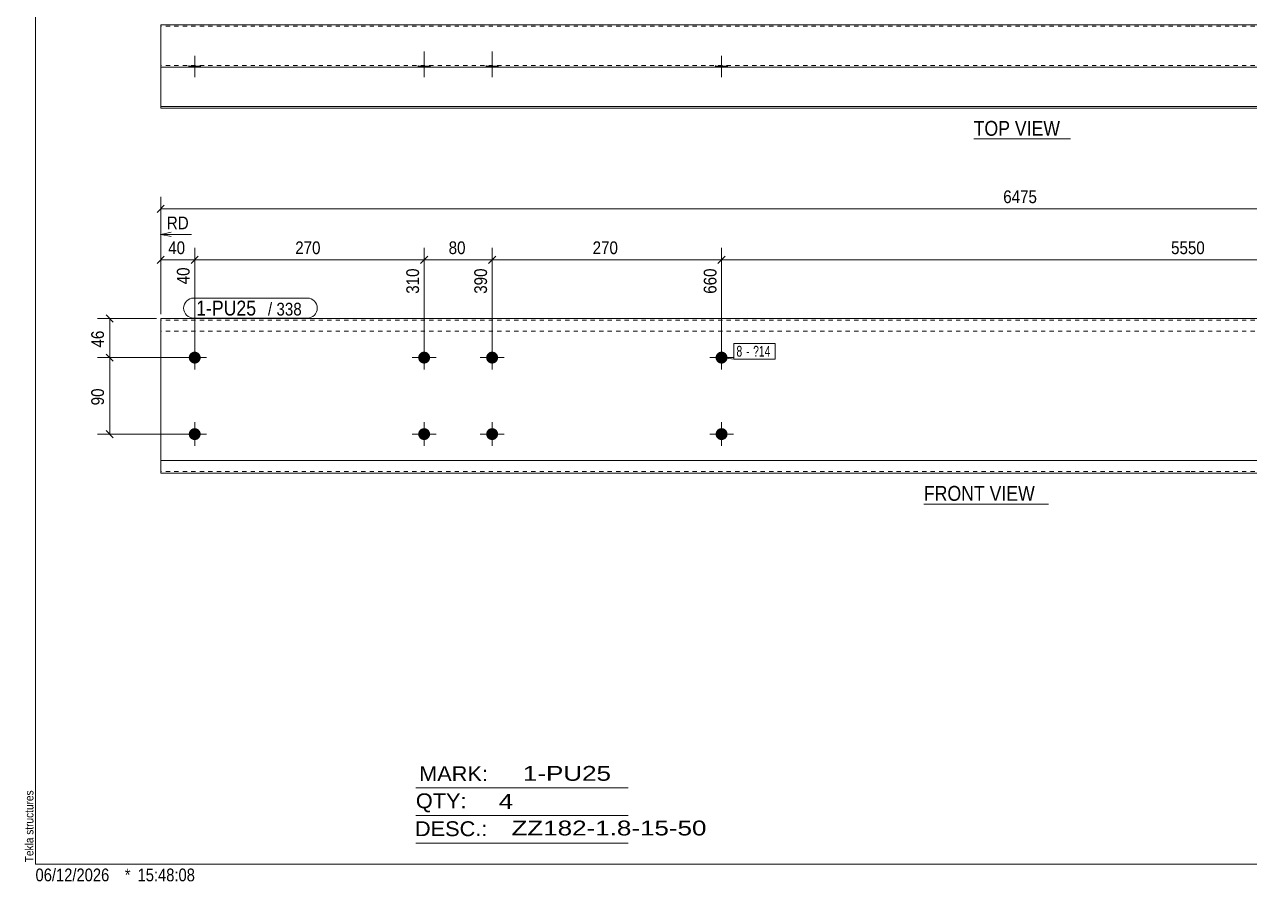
# Model space of a CAD drawing. Header units: millimetres. Extents: x 2 to 579, y 1 to 405.
# Drawn here: x 2.4 to 290.7, y 1 to 202.6 of the extents above; entities that cross this region are included whole.
import ezdxf

# ---------------------------------------------------------------- set-up
doc = ezdxf.new("R2010")
doc.units = ezdxf.units.MM
doc.linetypes.add('XKITLINE00', pattern=[0])
doc.linetypes.add('XKITLINE01', pattern=[4, 1, -1, 1, -1])
for name, color, linetype, lineweight in [('Bolt', 3, 'Continuous', 0), ('BoltMark', 7, 'Continuous', 0), ('Dimensions', 7, 'Continuous', 0), ('DrawingSheet', 5, 'Continuous', 0), ('OtherObjectType', 7, 'Continuous', 0), ('Part', 2, 'Continuous', 0), ('PartMark', 7, 'Continuous', 0)]:
    doc.layers.add(name, color=color, linetype=linetype, lineweight=lineweight)
doc.styles.add('ARIAL', font='ARIAL.TTF')
doc.styles.add('ARIAL_NARROW', font='ARIALN.TTF')

# ---------------------------------------------------------------- blocks, each defined once
blk = doc.blocks.new('*A2')
at = {"layer": 'Bolt'}
for points in [[(43.85, 124.2), (43.85, 124.17), (43.85, 124.13), (43.84, 124.1), (43.84, 124.06), (43.83, 124.03), (43.83, 124), (43.82, 123.96), (43.82, 123.93), (43.81, 123.9), (43.8, 123.86), (43.79, 123.83), (43.78, 123.8), (43.77, 123.76), (43.76, 123.73), (43.74, 123.7), (43.73, 123.67), (43.72, 123.64), (43.7, 123.61), (43.68, 123.58), (43.67, 123.55), (43.65, 123.52), (43.63, 123.49), (43.61, 123.46), (43.59, 123.43), (43.57, 123.4), (43.55, 123.37), (43.53, 123.35), (43.51, 123.32), (43.49, 123.3), (43.46, 123.27), (43.44, 123.25), (43.42, 123.22), (43.39, 123.2), (43.36, 123.18), (43.34, 123.15), (43.31, 123.13), (43.28, 123.11), (43.26, 123.09), (43.23, 123.07), (43.2, 123.05), (43.17, 123.03), (43.14, 123.02), (43.11, 123), (43.08, 122.99), (43.05, 122.97), (43.02, 122.96), (42.99, 122.94), (42.95, 122.93), (42.92, 122.92), (42.89, 122.91), (42.86, 122.9), (42.82, 122.89), (42.79, 122.88), (42.76, 122.87), (42.72, 122.86), (42.69, 122.86), (42.66, 122.85), (42.62, 122.85), (42.59, 122.84), (42.55, 122.84), (42.52, 122.84), (42.48, 122.84), (42.45, 122.84), (42.42, 122.84), (42.38, 122.84), (42.35, 122.84), (42.31, 122.84), (42.28, 122.85), (42.24, 122.85), (42.21, 122.86), (42.18, 122.86), (42.14, 122.87), (42.11, 122.88), (42.08, 122.89), (42.04, 122.9), (42.01, 122.91), (41.98, 122.92), (41.95, 122.93), (41.91, 122.94), (41.88, 122.96), (41.85, 122.97), (41.82, 122.99), (41.79, 123), (41.76, 123.02), (41.73, 123.03), (41.7, 123.05), (41.67, 123.07), (41.64, 123.09), (41.62, 123.11), (41.59, 123.13), (41.56, 123.15), (41.54, 123.18), (41.51, 123.2), (41.48, 123.22), (41.46, 123.25), (41.44, 123.27), (41.41, 123.3), (41.39, 123.32), (41.37, 123.35), (41.35, 123.37), (41.33, 123.4), (41.31, 123.43), (41.29, 123.46), (41.27, 123.49), (41.25, 123.52), (41.23, 123.55), (41.22, 123.58), (41.2, 123.61), (41.18, 123.64), (41.17, 123.67), (41.16, 123.7), (41.14, 123.73), (41.13, 123.76), (41.12, 123.8), (41.11, 123.83), (41.1, 123.86), (41.09, 123.9), (41.08, 123.93), (41.08, 123.96), (41.07, 124), (41.07, 124.03), (41.06, 124.06), (41.06, 124.1), (41.05, 124.13), (41.05, 124.17), (41.05, 124.2), (41.05, 124.24), (41.05, 124.27), (41.05, 124.3), (41.05, 124.34), (41.06, 124.37), (41.06, 124.41), (41.07, 124.44), (41.07, 124.48), (41.08, 124.51), (41.08, 124.54), (41.09, 124.58), (41.1, 124.61), (41.11, 124.64), (41.12, 124.67), (41.13, 124.71), (41.14, 124.74), (41.16, 124.77), (41.17, 124.8), (41.18, 124.83), (41.2, 124.87), (41.22, 124.9), (41.23, 124.93), (41.25, 124.96), (41.27, 124.98), (41.29, 125.01), (41.31, 125.04), (41.33, 125.07), (41.35, 125.1), (41.37, 125.12), (41.39, 125.15), (41.41, 125.18), (41.44, 125.2), (41.46, 125.23), (41.48, 125.25), (41.51, 125.27), (41.54, 125.3), (41.56, 125.32), (41.59, 125.34), (41.62, 125.36), (41.64, 125.38), (41.67, 125.4), (41.7, 125.42), (41.73, 125.44), (41.76, 125.45), (41.79, 125.47), (41.82, 125.49), (41.85, 125.5), (41.88, 125.52), (41.91, 125.53), (41.95, 125.54), (41.98, 125.55), (42.01, 125.57), (42.04, 125.58), (42.08, 125.59), (42.11, 125.59), (42.14, 125.6), (42.18, 125.61), (42.21, 125.62), (42.24, 125.62), (42.28, 125.63), (42.31, 125.63), (42.35, 125.63), (42.38, 125.63), (42.42, 125.64), (42.45, 125.64), (42.48, 125.64), (42.52, 125.63), (42.55, 125.63), (42.59, 125.63), (42.62, 125.63), (42.66, 125.62), (42.69, 125.62), (42.72, 125.61), (42.76, 125.6), (42.79, 125.59), (42.82, 125.59), (42.86, 125.58), (42.89, 125.57), (42.92, 125.55), (42.95, 125.54), (42.99, 125.53), (43.02, 125.52), (43.05, 125.5), (43.08, 125.49), (43.11, 125.47), (43.14, 125.45), (43.17, 125.44), (43.2, 125.42), (43.23, 125.4), (43.26, 125.38), (43.28, 125.36), (43.31, 125.34), (43.34, 125.32), (43.36, 125.3), (43.39, 125.27), (43.42, 125.25), (43.44, 125.23), (43.46, 125.2), (43.49, 125.18), (43.51, 125.15), (43.53, 125.12), (43.55, 125.1), (43.57, 125.07), (43.59, 125.04), (43.61, 125.01), (43.63, 124.98), (43.65, 124.96), (43.67, 124.93), (43.68, 124.9), (43.7, 124.87), (43.72, 124.83), (43.73, 124.8), (43.74, 124.77), (43.76, 124.74), (43.77, 124.71), (43.78, 124.67), (43.79, 124.64), (43.8, 124.61), (43.81, 124.58), (43.82, 124.54), (43.82, 124.51), (43.83, 124.48), (43.83, 124.44), (43.84, 124.41), (43.84, 124.37), (43.85, 124.34), (43.85, 124.3), (43.85, 124.27), (43.85, 124.24)], [(167.85, 124.2), (167.85, 124.17), (167.85, 124.13), (167.84, 124.1), (167.84, 124.06), (167.83, 124.03), (167.83, 124), (167.82, 123.96), (167.82, 123.93), (167.81, 123.9), (167.8, 123.86), (167.79, 123.83), (167.78, 123.8), (167.77, 123.76), (167.76, 123.73), (167.74, 123.7), (167.73, 123.67), (167.72, 123.64), (167.7, 123.61), (167.68, 123.58), (167.67, 123.55), (167.65, 123.52), (167.63, 123.49), (167.61, 123.46), (167.59, 123.43), (167.57, 123.4), (167.55, 123.37), (167.53, 123.35), (167.51, 123.32), (167.49, 123.3), (167.46, 123.27), (167.44, 123.25), (167.42, 123.22), (167.39, 123.2), (167.36, 123.18), (167.34, 123.15), (167.31, 123.13), (167.28, 123.11), (167.26, 123.09), (167.23, 123.07), (167.2, 123.05), (167.17, 123.03), (167.14, 123.02), (167.11, 123), (167.08, 122.99), (167.05, 122.97), (167.02, 122.96), (166.99, 122.94), (166.95, 122.93), (166.92, 122.92), (166.89, 122.91), (166.86, 122.9), (166.82, 122.89), (166.79, 122.88), (166.76, 122.87), (166.72, 122.86), (166.69, 122.86), (166.66, 122.85), (166.62, 122.85), (166.59, 122.84), (166.55, 122.84), (166.52, 122.84), (166.48, 122.84), (166.45, 122.84), (166.42, 122.84), (166.38, 122.84), (166.35, 122.84), (166.31, 122.84), (166.28, 122.85), (166.24, 122.85), (166.21, 122.86), (166.18, 122.86), (166.14, 122.87), (166.11, 122.88), (166.08, 122.89), (166.04, 122.9), (166.01, 122.91), (165.98, 122.92), (165.95, 122.93), (165.91, 122.94), (165.88, 122.96), (165.85, 122.97), (165.82, 122.99), (165.79, 123), (165.76, 123.02), (165.73, 123.03), (165.7, 123.05), (165.67, 123.07), (165.64, 123.09), (165.62, 123.11), (165.59, 123.13), (165.56, 123.15), (165.54, 123.18), (165.51, 123.2), (165.48, 123.22), (165.46, 123.25), (165.44, 123.27), (165.41, 123.3), (165.39, 123.32), (165.37, 123.35), (165.35, 123.37), (165.33, 123.4), (165.31, 123.43), (165.29, 123.46), (165.27, 123.49), (165.25, 123.52), (165.23, 123.55), (165.22, 123.58), (165.2, 123.61), (165.18, 123.64), (165.17, 123.67), (165.16, 123.7), (165.14, 123.73), (165.13, 123.76), (165.12, 123.8), (165.11, 123.83), (165.1, 123.86), (165.09, 123.9), (165.08, 123.93), (165.08, 123.96), (165.07, 124), (165.07, 124.03), (165.06, 124.06), (165.06, 124.1), (165.05, 124.13), (165.05, 124.17), (165.05, 124.2), (165.05, 124.24), (165.05, 124.27), (165.05, 124.3), (165.05, 124.34), (165.06, 124.37), (165.06, 124.41), (165.07, 124.44), (165.07, 124.48), (165.08, 124.51), (165.08, 124.54), (165.09, 124.58), (165.1, 124.61), (165.11, 124.64), (165.12, 124.67), (165.13, 124.71), (165.14, 124.74), (165.16, 124.77), (165.17, 124.8), (165.18, 124.83), (165.2, 124.87), (165.22, 124.9), (165.23, 124.93), (165.25, 124.96), (165.27, 124.98), (165.29, 125.01), (165.31, 125.04), (165.33, 125.07), (165.35, 125.1), (165.37, 125.12), (165.39, 125.15), (165.41, 125.18), (165.44, 125.2), (165.46, 125.23), (165.48, 125.25), (165.51, 125.27), (165.54, 125.3), (165.56, 125.32), (165.59, 125.34), (165.62, 125.36), (165.64, 125.38), (165.67, 125.4), (165.7, 125.42), (165.73, 125.44), (165.76, 125.45), (165.79, 125.47), (165.82, 125.49), (165.85, 125.5), (165.88, 125.52), (165.91, 125.53), (165.95, 125.54), (165.98, 125.55), (166.01, 125.57), (166.04, 125.58), (166.08, 125.59), (166.11, 125.59), (166.14, 125.6), (166.18, 125.61), (166.21, 125.62), (166.24, 125.62), (166.28, 125.63), (166.31, 125.63), (166.35, 125.63), (166.38, 125.63), (166.42, 125.64), (166.45, 125.64), (166.48, 125.64), (166.52, 125.63), (166.55, 125.63), (166.59, 125.63), (166.62, 125.63), (166.66, 125.62), (166.69, 125.62), (166.72, 125.61), (166.76, 125.6), (166.79, 125.59), (166.82, 125.59), (166.86, 125.58), (166.89, 125.57), (166.92, 125.55), (166.95, 125.54), (166.99, 125.53), (167.02, 125.52), (167.05, 125.5), (167.08, 125.49), (167.11, 125.47), (167.14, 125.45), (167.17, 125.44), (167.2, 125.42), (167.23, 125.4), (167.26, 125.38), (167.28, 125.36), (167.31, 125.34), (167.34, 125.32), (167.36, 125.3), (167.39, 125.27), (167.42, 125.25), (167.44, 125.23), (167.46, 125.2), (167.49, 125.18), (167.51, 125.15), (167.53, 125.12), (167.55, 125.1), (167.57, 125.07), (167.59, 125.04), (167.61, 125.01), (167.63, 124.98), (167.65, 124.96), (167.67, 124.93), (167.68, 124.9), (167.7, 124.87), (167.72, 124.83), (167.73, 124.8), (167.74, 124.77), (167.76, 124.74), (167.77, 124.71), (167.78, 124.67), (167.79, 124.64), (167.8, 124.61), (167.81, 124.58), (167.82, 124.54), (167.82, 124.51), (167.83, 124.48), (167.83, 124.44), (167.84, 124.41), (167.84, 124.37), (167.85, 124.34), (167.85, 124.3), (167.85, 124.27), (167.85, 124.24)], [(43.85, 106.2), (43.85, 106.17), (43.85, 106.13), (43.84, 106.1), (43.84, 106.06), (43.83, 106.03), (43.83, 106), (43.82, 105.96), (43.82, 105.93), (43.81, 105.9), (43.8, 105.86), (43.79, 105.83), (43.78, 105.8), (43.77, 105.76), (43.76, 105.73), (43.74, 105.7), (43.73, 105.67), (43.72, 105.64), (43.7, 105.61), (43.68, 105.58), (43.67, 105.55), (43.65, 105.52), (43.63, 105.49), (43.61, 105.46), (43.59, 105.43), (43.57, 105.4), (43.55, 105.37), (43.53, 105.35), (43.51, 105.32), (43.49, 105.3), (43.46, 105.27), (43.44, 105.25), (43.42, 105.22), (43.39, 105.2), (43.36, 105.18), (43.34, 105.15), (43.31, 105.13), (43.28, 105.11), (43.26, 105.09), (43.23, 105.07), (43.2, 105.05), (43.17, 105.03), (43.14, 105.02), (43.11, 105), (43.08, 104.99), (43.05, 104.97), (43.02, 104.96), (42.99, 104.94), (42.95, 104.93), (42.92, 104.92), (42.89, 104.91), (42.86, 104.9), (42.82, 104.89), (42.79, 104.88), (42.76, 104.87), (42.72, 104.86), (42.69, 104.86), (42.66, 104.85), (42.62, 104.85), (42.59, 104.84), (42.55, 104.84), (42.52, 104.84), (42.48, 104.84), (42.45, 104.84), (42.42, 104.84), (42.38, 104.84), (42.35, 104.84), (42.31, 104.84), (42.28, 104.85), (42.24, 104.85), (42.21, 104.86), (42.18, 104.86), (42.14, 104.87), (42.11, 104.88), (42.08, 104.89), (42.04, 104.9), (42.01, 104.91), (41.98, 104.92), (41.95, 104.93), (41.91, 104.94), (41.88, 104.96), (41.85, 104.97), (41.82, 104.99), (41.79, 105), (41.76, 105.02), (41.73, 105.03), (41.7, 105.05), (41.67, 105.07), (41.64, 105.09), (41.62, 105.11), (41.59, 105.13), (41.56, 105.15), (41.54, 105.18), (41.51, 105.2), (41.48, 105.22), (41.46, 105.25), (41.44, 105.27), (41.41, 105.3), (41.39, 105.32), (41.37, 105.35), (41.35, 105.37), (41.33, 105.4), (41.31, 105.43), (41.29, 105.46), (41.27, 105.49), (41.25, 105.52), (41.23, 105.55), (41.22, 105.58), (41.2, 105.61), (41.18, 105.64), (41.17, 105.67), (41.16, 105.7), (41.14, 105.73), (41.13, 105.76), (41.12, 105.8), (41.11, 105.83), (41.1, 105.86), (41.09, 105.9), (41.08, 105.93), (41.08, 105.96), (41.07, 106), (41.07, 106.03), (41.06, 106.06), (41.06, 106.1), (41.05, 106.13), (41.05, 106.17), (41.05, 106.2), (41.05, 106.24), (41.05, 106.27), (41.05, 106.3), (41.05, 106.34), (41.06, 106.37), (41.06, 106.41), (41.07, 106.44), (41.07, 106.48), (41.08, 106.51), (41.08, 106.54), (41.09, 106.58), (41.1, 106.61), (41.11, 106.64), (41.12, 106.67), (41.13, 106.71), (41.14, 106.74), (41.16, 106.77), (41.17, 106.8), (41.18, 106.83), (41.2, 106.87), (41.22, 106.9), (41.23, 106.93), (41.25, 106.96), (41.27, 106.98), (41.29, 107.01), (41.31, 107.04), (41.33, 107.07), (41.35, 107.1), (41.37, 107.12), (41.39, 107.15), (41.41, 107.18), (41.44, 107.2), (41.46, 107.23), (41.48, 107.25), (41.51, 107.27), (41.54, 107.3), (41.56, 107.32), (41.59, 107.34), (41.62, 107.36), (41.64, 107.38), (41.67, 107.4), (41.7, 107.42), (41.73, 107.44), (41.76, 107.45), (41.79, 107.47), (41.82, 107.49), (41.85, 107.5), (41.88, 107.52), (41.91, 107.53), (41.95, 107.54), (41.98, 107.55), (42.01, 107.57), (42.04, 107.58), (42.08, 107.59), (42.11, 107.59), (42.14, 107.6), (42.18, 107.61), (42.21, 107.62), (42.24, 107.62), (42.28, 107.63), (42.31, 107.63), (42.35, 107.63), (42.38, 107.63), (42.42, 107.64), (42.45, 107.64), (42.48, 107.64), (42.52, 107.63), (42.55, 107.63), (42.59, 107.63), (42.62, 107.63), (42.66, 107.62), (42.69, 107.62), (42.72, 107.61), (42.76, 107.6), (42.79, 107.59), (42.82, 107.59), (42.86, 107.58), (42.89, 107.57), (42.92, 107.55), (42.95, 107.54), (42.99, 107.53), (43.02, 107.52), (43.05, 107.5), (43.08, 107.49), (43.11, 107.47), (43.14, 107.45), (43.17, 107.44), (43.2, 107.42), (43.23, 107.4), (43.26, 107.38), (43.28, 107.36), (43.31, 107.34), (43.34, 107.32), (43.36, 107.3), (43.39, 107.27), (43.42, 107.25), (43.44, 107.23), (43.46, 107.2), (43.49, 107.18), (43.51, 107.15), (43.53, 107.12), (43.55, 107.1), (43.57, 107.07), (43.59, 107.04), (43.61, 107.01), (43.63, 106.98), (43.65, 106.96), (43.67, 106.93), (43.68, 106.9), (43.7, 106.87), (43.72, 106.83), (43.73, 106.8), (43.74, 106.77), (43.76, 106.74), (43.77, 106.71), (43.78, 106.67), (43.79, 106.64), (43.8, 106.61), (43.81, 106.58), (43.82, 106.54), (43.82, 106.51), (43.83, 106.48), (43.83, 106.44), (43.84, 106.41), (43.84, 106.37), (43.85, 106.34), (43.85, 106.3), (43.85, 106.27), (43.85, 106.24)], [(167.85, 106.2), (167.85, 106.17), (167.85, 106.13), (167.84, 106.1), (167.84, 106.06), (167.83, 106.03), (167.83, 106), (167.82, 105.96), (167.82, 105.93), (167.81, 105.9), (167.8, 105.86), (167.79, 105.83), (167.78, 105.8), (167.77, 105.76), (167.76, 105.73), (167.74, 105.7), (167.73, 105.67), (167.72, 105.64), (167.7, 105.61), (167.68, 105.58), (167.67, 105.55), (167.65, 105.52), (167.63, 105.49), (167.61, 105.46), (167.59, 105.43), (167.57, 105.4), (167.55, 105.37), (167.53, 105.35), (167.51, 105.32), (167.49, 105.3), (167.46, 105.27), (167.44, 105.25), (167.42, 105.22), (167.39, 105.2), (167.36, 105.18), (167.34, 105.15), (167.31, 105.13), (167.28, 105.11), (167.26, 105.09), (167.23, 105.07), (167.2, 105.05), (167.17, 105.03), (167.14, 105.02), (167.11, 105), (167.08, 104.99), (167.05, 104.97), (167.02, 104.96), (166.99, 104.94), (166.95, 104.93), (166.92, 104.92), (166.89, 104.91), (166.86, 104.9), (166.82, 104.89), (166.79, 104.88), (166.76, 104.87), (166.72, 104.86), (166.69, 104.86), (166.66, 104.85), (166.62, 104.85), (166.59, 104.84), (166.55, 104.84), (166.52, 104.84), (166.48, 104.84), (166.45, 104.84), (166.42, 104.84), (166.38, 104.84), (166.35, 104.84), (166.31, 104.84), (166.28, 104.85), (166.24, 104.85), (166.21, 104.86), (166.18, 104.86), (166.14, 104.87), (166.11, 104.88), (166.08, 104.89), (166.04, 104.9), (166.01, 104.91), (165.98, 104.92), (165.95, 104.93), (165.91, 104.94), (165.88, 104.96), (165.85, 104.97), (165.82, 104.99), (165.79, 105), (165.76, 105.02), (165.73, 105.03), (165.7, 105.05), (165.67, 105.07), (165.64, 105.09), (165.62, 105.11), (165.59, 105.13), (165.56, 105.15), (165.54, 105.18), (165.51, 105.2), (165.48, 105.22), (165.46, 105.25), (165.44, 105.27), (165.41, 105.3), (165.39, 105.32), (165.37, 105.35), (165.35, 105.37), (165.33, 105.4), (165.31, 105.43), (165.29, 105.46), (165.27, 105.49), (165.25, 105.52), (165.23, 105.55), (165.22, 105.58), (165.2, 105.61), (165.18, 105.64), (165.17, 105.67), (165.16, 105.7), (165.14, 105.73), (165.13, 105.76), (165.12, 105.8), (165.11, 105.83), (165.1, 105.86), (165.09, 105.9), (165.08, 105.93), (165.08, 105.96), (165.07, 106), (165.07, 106.03), (165.06, 106.06), (165.06, 106.1), (165.05, 106.13), (165.05, 106.17), (165.05, 106.2), (165.05, 106.24), (165.05, 106.27), (165.05, 106.3), (165.05, 106.34), (165.06, 106.37), (165.06, 106.41), (165.07, 106.44), (165.07, 106.48), (165.08, 106.51), (165.08, 106.54), (165.09, 106.58), (165.1, 106.61), (165.11, 106.64), (165.12, 106.67), (165.13, 106.71), (165.14, 106.74), (165.16, 106.77), (165.17, 106.8), (165.18, 106.83), (165.2, 106.87), (165.22, 106.9), (165.23, 106.93), (165.25, 106.96), (165.27, 106.98), (165.29, 107.01), (165.31, 107.04), (165.33, 107.07), (165.35, 107.1), (165.37, 107.12), (165.39, 107.15), (165.41, 107.18), (165.44, 107.2), (165.46, 107.23), (165.48, 107.25), (165.51, 107.27), (165.54, 107.3), (165.56, 107.32), (165.59, 107.34), (165.62, 107.36), (165.64, 107.38), (165.67, 107.4), (165.7, 107.42), (165.73, 107.44), (165.76, 107.45), (165.79, 107.47), (165.82, 107.49), (165.85, 107.5), (165.88, 107.52), (165.91, 107.53), (165.95, 107.54), (165.98, 107.55), (166.01, 107.57), (166.04, 107.58), (166.08, 107.59), (166.11, 107.59), (166.14, 107.6), (166.18, 107.61), (166.21, 107.62), (166.24, 107.62), (166.28, 107.63), (166.31, 107.63), (166.35, 107.63), (166.38, 107.63), (166.42, 107.64), (166.45, 107.64), (166.48, 107.64), (166.52, 107.63), (166.55, 107.63), (166.59, 107.63), (166.62, 107.63), (166.66, 107.62), (166.69, 107.62), (166.72, 107.61), (166.76, 107.6), (166.79, 107.59), (166.82, 107.59), (166.86, 107.58), (166.89, 107.57), (166.92, 107.55), (166.95, 107.54), (166.99, 107.53), (167.02, 107.52), (167.05, 107.5), (167.08, 107.49), (167.11, 107.47), (167.14, 107.45), (167.17, 107.44), (167.2, 107.42), (167.23, 107.4), (167.26, 107.38), (167.28, 107.36), (167.31, 107.34), (167.34, 107.32), (167.36, 107.3), (167.39, 107.27), (167.42, 107.25), (167.44, 107.23), (167.46, 107.2), (167.49, 107.18), (167.51, 107.15), (167.53, 107.12), (167.55, 107.1), (167.57, 107.07), (167.59, 107.04), (167.61, 107.01), (167.63, 106.98), (167.65, 106.96), (167.67, 106.93), (167.68, 106.9), (167.7, 106.87), (167.72, 106.83), (167.73, 106.8), (167.74, 106.77), (167.76, 106.74), (167.77, 106.71), (167.78, 106.67), (167.79, 106.64), (167.8, 106.61), (167.81, 106.58), (167.82, 106.54), (167.82, 106.51), (167.83, 106.48), (167.83, 106.44), (167.84, 106.41), (167.84, 106.37), (167.85, 106.34), (167.85, 106.3), (167.85, 106.27), (167.85, 106.24)]]:
    blk.add_hatch(color=3, dxfattribs=at).paths.add_polyline_path(points, flags=17)
at = {"layer": 'Bolt', "color": 3, "linetype": 'XKITLINE00', "lineweight": 0}
for p, q in [((42.45, 127.04), (42.45, 121.44)), ((166.45, 127.04), (166.45, 121.44)), ((45.25, 124.24), (39.65, 124.24)), ((169.25, 124.24), (163.65, 124.24)), ((42.45, 109.04), (42.45, 103.44)), ((166.45, 109.04), (166.45, 103.44)), ((45.25, 106.24), (39.65, 106.24)), ((169.25, 106.24), (163.65, 106.24))]:
    blk.add_line(p, q, dxfattribs=at)
blk = doc.blocks.new('*A3')
at = {"layer": 'Bolt'}
for points in [[(97.85, 124.2), (97.85, 124.17), (97.85, 124.13), (97.84, 124.1), (97.84, 124.06), (97.83, 124.03), (97.83, 124), (97.82, 123.96), (97.82, 123.93), (97.81, 123.9), (97.8, 123.86), (97.79, 123.83), (97.78, 123.8), (97.77, 123.76), (97.76, 123.73), (97.74, 123.7), (97.73, 123.67), (97.72, 123.64), (97.7, 123.61), (97.68, 123.58), (97.67, 123.55), (97.65, 123.52), (97.63, 123.49), (97.61, 123.46), (97.59, 123.43), (97.57, 123.4), (97.55, 123.37), (97.53, 123.35), (97.51, 123.32), (97.49, 123.3), (97.46, 123.27), (97.44, 123.25), (97.42, 123.22), (97.39, 123.2), (97.36, 123.18), (97.34, 123.15), (97.31, 123.13), (97.28, 123.11), (97.26, 123.09), (97.23, 123.07), (97.2, 123.05), (97.17, 123.03), (97.14, 123.02), (97.11, 123), (97.08, 122.99), (97.05, 122.97), (97.02, 122.96), (96.99, 122.94), (96.95, 122.93), (96.92, 122.92), (96.89, 122.91), (96.86, 122.9), (96.82, 122.89), (96.79, 122.88), (96.76, 122.87), (96.72, 122.86), (96.69, 122.86), (96.66, 122.85), (96.62, 122.85), (96.59, 122.84), (96.55, 122.84), (96.52, 122.84), (96.48, 122.84), (96.45, 122.84), (96.42, 122.84), (96.38, 122.84), (96.35, 122.84), (96.31, 122.84), (96.28, 122.85), (96.24, 122.85), (96.21, 122.86), (96.18, 122.86), (96.14, 122.87), (96.11, 122.88), (96.08, 122.89), (96.04, 122.9), (96.01, 122.91), (95.98, 122.92), (95.95, 122.93), (95.91, 122.94), (95.88, 122.96), (95.85, 122.97), (95.82, 122.99), (95.79, 123), (95.76, 123.02), (95.73, 123.03), (95.7, 123.05), (95.67, 123.07), (95.64, 123.09), (95.62, 123.11), (95.59, 123.13), (95.56, 123.15), (95.54, 123.18), (95.51, 123.2), (95.48, 123.22), (95.46, 123.25), (95.44, 123.27), (95.41, 123.3), (95.39, 123.32), (95.37, 123.35), (95.35, 123.37), (95.33, 123.4), (95.31, 123.43), (95.29, 123.46), (95.27, 123.49), (95.25, 123.52), (95.23, 123.55), (95.22, 123.58), (95.2, 123.61), (95.18, 123.64), (95.17, 123.67), (95.16, 123.7), (95.14, 123.73), (95.13, 123.76), (95.12, 123.8), (95.11, 123.83), (95.1, 123.86), (95.09, 123.9), (95.08, 123.93), (95.08, 123.96), (95.07, 124), (95.07, 124.03), (95.06, 124.06), (95.06, 124.1), (95.05, 124.13), (95.05, 124.17), (95.05, 124.2), (95.05, 124.24), (95.05, 124.27), (95.05, 124.3), (95.05, 124.34), (95.06, 124.37), (95.06, 124.41), (95.07, 124.44), (95.07, 124.48), (95.08, 124.51), (95.08, 124.54), (95.09, 124.58), (95.1, 124.61), (95.11, 124.64), (95.12, 124.67), (95.13, 124.71), (95.14, 124.74), (95.16, 124.77), (95.17, 124.8), (95.18, 124.83), (95.2, 124.87), (95.22, 124.9), (95.23, 124.93), (95.25, 124.96), (95.27, 124.98), (95.29, 125.01), (95.31, 125.04), (95.33, 125.07), (95.35, 125.1), (95.37, 125.12), (95.39, 125.15), (95.41, 125.18), (95.44, 125.2), (95.46, 125.23), (95.48, 125.25), (95.51, 125.27), (95.54, 125.3), (95.56, 125.32), (95.59, 125.34), (95.62, 125.36), (95.64, 125.38), (95.67, 125.4), (95.7, 125.42), (95.73, 125.44), (95.76, 125.45), (95.79, 125.47), (95.82, 125.49), (95.85, 125.5), (95.88, 125.52), (95.91, 125.53), (95.95, 125.54), (95.98, 125.55), (96.01, 125.57), (96.04, 125.58), (96.08, 125.59), (96.11, 125.59), (96.14, 125.6), (96.18, 125.61), (96.21, 125.62), (96.24, 125.62), (96.28, 125.63), (96.31, 125.63), (96.35, 125.63), (96.38, 125.63), (96.42, 125.64), (96.45, 125.64), (96.48, 125.64), (96.52, 125.63), (96.55, 125.63), (96.59, 125.63), (96.62, 125.63), (96.66, 125.62), (96.69, 125.62), (96.72, 125.61), (96.76, 125.6), (96.79, 125.59), (96.82, 125.59), (96.86, 125.58), (96.89, 125.57), (96.92, 125.55), (96.95, 125.54), (96.99, 125.53), (97.02, 125.52), (97.05, 125.5), (97.08, 125.49), (97.11, 125.47), (97.14, 125.45), (97.17, 125.44), (97.2, 125.42), (97.23, 125.4), (97.26, 125.38), (97.28, 125.36), (97.31, 125.34), (97.34, 125.32), (97.36, 125.3), (97.39, 125.27), (97.42, 125.25), (97.44, 125.23), (97.46, 125.2), (97.49, 125.18), (97.51, 125.15), (97.53, 125.12), (97.55, 125.1), (97.57, 125.07), (97.59, 125.04), (97.61, 125.01), (97.63, 124.98), (97.65, 124.96), (97.67, 124.93), (97.68, 124.9), (97.7, 124.87), (97.72, 124.83), (97.73, 124.8), (97.74, 124.77), (97.76, 124.74), (97.77, 124.71), (97.78, 124.67), (97.79, 124.64), (97.8, 124.61), (97.81, 124.58), (97.82, 124.54), (97.82, 124.51), (97.83, 124.48), (97.83, 124.44), (97.84, 124.41), (97.84, 124.37), (97.85, 124.34), (97.85, 124.3), (97.85, 124.27), (97.85, 124.24)], [(113.85, 124.2), (113.85, 124.17), (113.85, 124.13), (113.84, 124.1), (113.84, 124.06), (113.83, 124.03), (113.83, 124), (113.82, 123.96), (113.82, 123.93), (113.81, 123.9), (113.8, 123.86), (113.79, 123.83), (113.78, 123.8), (113.77, 123.76), (113.76, 123.73), (113.74, 123.7), (113.73, 123.67), (113.72, 123.64), (113.7, 123.61), (113.68, 123.58), (113.67, 123.55), (113.65, 123.52), (113.63, 123.49), (113.61, 123.46), (113.59, 123.43), (113.57, 123.4), (113.55, 123.37), (113.53, 123.35), (113.51, 123.32), (113.49, 123.3), (113.46, 123.27), (113.44, 123.25), (113.42, 123.22), (113.39, 123.2), (113.36, 123.18), (113.34, 123.15), (113.31, 123.13), (113.28, 123.11), (113.26, 123.09), (113.23, 123.07), (113.2, 123.05), (113.17, 123.03), (113.14, 123.02), (113.11, 123), (113.08, 122.99), (113.05, 122.97), (113.02, 122.96), (112.99, 122.94), (112.95, 122.93), (112.92, 122.92), (112.89, 122.91), (112.86, 122.9), (112.82, 122.89), (112.79, 122.88), (112.76, 122.87), (112.72, 122.86), (112.69, 122.86), (112.66, 122.85), (112.62, 122.85), (112.59, 122.84), (112.55, 122.84), (112.52, 122.84), (112.48, 122.84), (112.45, 122.84), (112.42, 122.84), (112.38, 122.84), (112.35, 122.84), (112.31, 122.84), (112.28, 122.85), (112.24, 122.85), (112.21, 122.86), (112.18, 122.86), (112.14, 122.87), (112.11, 122.88), (112.08, 122.89), (112.04, 122.9), (112.01, 122.91), (111.98, 122.92), (111.95, 122.93), (111.91, 122.94), (111.88, 122.96), (111.85, 122.97), (111.82, 122.99), (111.79, 123), (111.76, 123.02), (111.73, 123.03), (111.7, 123.05), (111.67, 123.07), (111.64, 123.09), (111.62, 123.11), (111.59, 123.13), (111.56, 123.15), (111.54, 123.18), (111.51, 123.2), (111.48, 123.22), (111.46, 123.25), (111.44, 123.27), (111.41, 123.3), (111.39, 123.32), (111.37, 123.35), (111.35, 123.37), (111.33, 123.4), (111.31, 123.43), (111.29, 123.46), (111.27, 123.49), (111.25, 123.52), (111.23, 123.55), (111.22, 123.58), (111.2, 123.61), (111.18, 123.64), (111.17, 123.67), (111.16, 123.7), (111.14, 123.73), (111.13, 123.76), (111.12, 123.8), (111.11, 123.83), (111.1, 123.86), (111.09, 123.9), (111.08, 123.93), (111.08, 123.96), (111.07, 124), (111.07, 124.03), (111.06, 124.06), (111.06, 124.1), (111.05, 124.13), (111.05, 124.17), (111.05, 124.2), (111.05, 124.24), (111.05, 124.27), (111.05, 124.3), (111.05, 124.34), (111.06, 124.37), (111.06, 124.41), (111.07, 124.44), (111.07, 124.48), (111.08, 124.51), (111.08, 124.54), (111.09, 124.58), (111.1, 124.61), (111.11, 124.64), (111.12, 124.67), (111.13, 124.71), (111.14, 124.74), (111.16, 124.77), (111.17, 124.8), (111.18, 124.83), (111.2, 124.87), (111.22, 124.9), (111.23, 124.93), (111.25, 124.96), (111.27, 124.98), (111.29, 125.01), (111.31, 125.04), (111.33, 125.07), (111.35, 125.1), (111.37, 125.12), (111.39, 125.15), (111.41, 125.18), (111.44, 125.2), (111.46, 125.23), (111.48, 125.25), (111.51, 125.27), (111.54, 125.3), (111.56, 125.32), (111.59, 125.34), (111.62, 125.36), (111.64, 125.38), (111.67, 125.4), (111.7, 125.42), (111.73, 125.44), (111.76, 125.45), (111.79, 125.47), (111.82, 125.49), (111.85, 125.5), (111.88, 125.52), (111.91, 125.53), (111.95, 125.54), (111.98, 125.55), (112.01, 125.57), (112.04, 125.58), (112.08, 125.59), (112.11, 125.59), (112.14, 125.6), (112.18, 125.61), (112.21, 125.62), (112.24, 125.62), (112.28, 125.63), (112.31, 125.63), (112.35, 125.63), (112.38, 125.63), (112.42, 125.64), (112.45, 125.64), (112.48, 125.64), (112.52, 125.63), (112.55, 125.63), (112.59, 125.63), (112.62, 125.63), (112.66, 125.62), (112.69, 125.62), (112.72, 125.61), (112.76, 125.6), (112.79, 125.59), (112.82, 125.59), (112.86, 125.58), (112.89, 125.57), (112.92, 125.55), (112.95, 125.54), (112.99, 125.53), (113.02, 125.52), (113.05, 125.5), (113.08, 125.49), (113.11, 125.47), (113.14, 125.45), (113.17, 125.44), (113.2, 125.42), (113.23, 125.4), (113.26, 125.38), (113.28, 125.36), (113.31, 125.34), (113.34, 125.32), (113.36, 125.3), (113.39, 125.27), (113.42, 125.25), (113.44, 125.23), (113.46, 125.2), (113.49, 125.18), (113.51, 125.15), (113.53, 125.12), (113.55, 125.1), (113.57, 125.07), (113.59, 125.04), (113.61, 125.01), (113.63, 124.98), (113.65, 124.96), (113.67, 124.93), (113.68, 124.9), (113.7, 124.87), (113.72, 124.83), (113.73, 124.8), (113.74, 124.77), (113.76, 124.74), (113.77, 124.71), (113.78, 124.67), (113.79, 124.64), (113.8, 124.61), (113.81, 124.58), (113.82, 124.54), (113.82, 124.51), (113.83, 124.48), (113.83, 124.44), (113.84, 124.41), (113.84, 124.37), (113.85, 124.34), (113.85, 124.3), (113.85, 124.27), (113.85, 124.24)], [(97.85, 106.2), (97.85, 106.17), (97.85, 106.13), (97.84, 106.1), (97.84, 106.06), (97.83, 106.03), (97.83, 106), (97.82, 105.96), (97.82, 105.93), (97.81, 105.9), (97.8, 105.86), (97.79, 105.83), (97.78, 105.8), (97.77, 105.76), (97.76, 105.73), (97.74, 105.7), (97.73, 105.67), (97.72, 105.64), (97.7, 105.61), (97.68, 105.58), (97.67, 105.55), (97.65, 105.52), (97.63, 105.49), (97.61, 105.46), (97.59, 105.43), (97.57, 105.4), (97.55, 105.37), (97.53, 105.35), (97.51, 105.32), (97.49, 105.3), (97.46, 105.27), (97.44, 105.25), (97.42, 105.22), (97.39, 105.2), (97.36, 105.18), (97.34, 105.15), (97.31, 105.13), (97.28, 105.11), (97.26, 105.09), (97.23, 105.07), (97.2, 105.05), (97.17, 105.03), (97.14, 105.02), (97.11, 105), (97.08, 104.99), (97.05, 104.97), (97.02, 104.96), (96.99, 104.94), (96.95, 104.93), (96.92, 104.92), (96.89, 104.91), (96.86, 104.9), (96.82, 104.89), (96.79, 104.88), (96.76, 104.87), (96.72, 104.86), (96.69, 104.86), (96.66, 104.85), (96.62, 104.85), (96.59, 104.84), (96.55, 104.84), (96.52, 104.84), (96.48, 104.84), (96.45, 104.84), (96.42, 104.84), (96.38, 104.84), (96.35, 104.84), (96.31, 104.84), (96.28, 104.85), (96.24, 104.85), (96.21, 104.86), (96.18, 104.86), (96.14, 104.87), (96.11, 104.88), (96.08, 104.89), (96.04, 104.9), (96.01, 104.91), (95.98, 104.92), (95.95, 104.93), (95.91, 104.94), (95.88, 104.96), (95.85, 104.97), (95.82, 104.99), (95.79, 105), (95.76, 105.02), (95.73, 105.03), (95.7, 105.05), (95.67, 105.07), (95.64, 105.09), (95.62, 105.11), (95.59, 105.13), (95.56, 105.15), (95.54, 105.18), (95.51, 105.2), (95.48, 105.22), (95.46, 105.25), (95.44, 105.27), (95.41, 105.3), (95.39, 105.32), (95.37, 105.35), (95.35, 105.37), (95.33, 105.4), (95.31, 105.43), (95.29, 105.46), (95.27, 105.49), (95.25, 105.52), (95.23, 105.55), (95.22, 105.58), (95.2, 105.61), (95.18, 105.64), (95.17, 105.67), (95.16, 105.7), (95.14, 105.73), (95.13, 105.76), (95.12, 105.8), (95.11, 105.83), (95.1, 105.86), (95.09, 105.9), (95.08, 105.93), (95.08, 105.96), (95.07, 106), (95.07, 106.03), (95.06, 106.06), (95.06, 106.1), (95.05, 106.13), (95.05, 106.17), (95.05, 106.2), (95.05, 106.24), (95.05, 106.27), (95.05, 106.3), (95.05, 106.34), (95.06, 106.37), (95.06, 106.41), (95.07, 106.44), (95.07, 106.48), (95.08, 106.51), (95.08, 106.54), (95.09, 106.58), (95.1, 106.61), (95.11, 106.64), (95.12, 106.67), (95.13, 106.71), (95.14, 106.74), (95.16, 106.77), (95.17, 106.8), (95.18, 106.83), (95.2, 106.87), (95.22, 106.9), (95.23, 106.93), (95.25, 106.96), (95.27, 106.98), (95.29, 107.01), (95.31, 107.04), (95.33, 107.07), (95.35, 107.1), (95.37, 107.12), (95.39, 107.15), (95.41, 107.18), (95.44, 107.2), (95.46, 107.23), (95.48, 107.25), (95.51, 107.27), (95.54, 107.3), (95.56, 107.32), (95.59, 107.34), (95.62, 107.36), (95.64, 107.38), (95.67, 107.4), (95.7, 107.42), (95.73, 107.44), (95.76, 107.45), (95.79, 107.47), (95.82, 107.49), (95.85, 107.5), (95.88, 107.52), (95.91, 107.53), (95.95, 107.54), (95.98, 107.55), (96.01, 107.57), (96.04, 107.58), (96.08, 107.59), (96.11, 107.59), (96.14, 107.6), (96.18, 107.61), (96.21, 107.62), (96.24, 107.62), (96.28, 107.63), (96.31, 107.63), (96.35, 107.63), (96.38, 107.63), (96.42, 107.64), (96.45, 107.64), (96.48, 107.64), (96.52, 107.63), (96.55, 107.63), (96.59, 107.63), (96.62, 107.63), (96.66, 107.62), (96.69, 107.62), (96.72, 107.61), (96.76, 107.6), (96.79, 107.59), (96.82, 107.59), (96.86, 107.58), (96.89, 107.57), (96.92, 107.55), (96.95, 107.54), (96.99, 107.53), (97.02, 107.52), (97.05, 107.5), (97.08, 107.49), (97.11, 107.47), (97.14, 107.45), (97.17, 107.44), (97.2, 107.42), (97.23, 107.4), (97.26, 107.38), (97.28, 107.36), (97.31, 107.34), (97.34, 107.32), (97.36, 107.3), (97.39, 107.27), (97.42, 107.25), (97.44, 107.23), (97.46, 107.2), (97.49, 107.18), (97.51, 107.15), (97.53, 107.12), (97.55, 107.1), (97.57, 107.07), (97.59, 107.04), (97.61, 107.01), (97.63, 106.98), (97.65, 106.96), (97.67, 106.93), (97.68, 106.9), (97.7, 106.87), (97.72, 106.83), (97.73, 106.8), (97.74, 106.77), (97.76, 106.74), (97.77, 106.71), (97.78, 106.67), (97.79, 106.64), (97.8, 106.61), (97.81, 106.58), (97.82, 106.54), (97.82, 106.51), (97.83, 106.48), (97.83, 106.44), (97.84, 106.41), (97.84, 106.37), (97.85, 106.34), (97.85, 106.3), (97.85, 106.27), (97.85, 106.24)], [(113.85, 106.2), (113.85, 106.17), (113.85, 106.13), (113.84, 106.1), (113.84, 106.06), (113.83, 106.03), (113.83, 106), (113.82, 105.96), (113.82, 105.93), (113.81, 105.9), (113.8, 105.86), (113.79, 105.83), (113.78, 105.8), (113.77, 105.76), (113.76, 105.73), (113.74, 105.7), (113.73, 105.67), (113.72, 105.64), (113.7, 105.61), (113.68, 105.58), (113.67, 105.55), (113.65, 105.52), (113.63, 105.49), (113.61, 105.46), (113.59, 105.43), (113.57, 105.4), (113.55, 105.37), (113.53, 105.35), (113.51, 105.32), (113.49, 105.3), (113.46, 105.27), (113.44, 105.25), (113.42, 105.22), (113.39, 105.2), (113.36, 105.18), (113.34, 105.15), (113.31, 105.13), (113.28, 105.11), (113.26, 105.09), (113.23, 105.07), (113.2, 105.05), (113.17, 105.03), (113.14, 105.02), (113.11, 105), (113.08, 104.99), (113.05, 104.97), (113.02, 104.96), (112.99, 104.94), (112.95, 104.93), (112.92, 104.92), (112.89, 104.91), (112.86, 104.9), (112.82, 104.89), (112.79, 104.88), (112.76, 104.87), (112.72, 104.86), (112.69, 104.86), (112.66, 104.85), (112.62, 104.85), (112.59, 104.84), (112.55, 104.84), (112.52, 104.84), (112.48, 104.84), (112.45, 104.84), (112.42, 104.84), (112.38, 104.84), (112.35, 104.84), (112.31, 104.84), (112.28, 104.85), (112.24, 104.85), (112.21, 104.86), (112.18, 104.86), (112.14, 104.87), (112.11, 104.88), (112.08, 104.89), (112.04, 104.9), (112.01, 104.91), (111.98, 104.92), (111.95, 104.93), (111.91, 104.94), (111.88, 104.96), (111.85, 104.97), (111.82, 104.99), (111.79, 105), (111.76, 105.02), (111.73, 105.03), (111.7, 105.05), (111.67, 105.07), (111.64, 105.09), (111.62, 105.11), (111.59, 105.13), (111.56, 105.15), (111.54, 105.18), (111.51, 105.2), (111.48, 105.22), (111.46, 105.25), (111.44, 105.27), (111.41, 105.3), (111.39, 105.32), (111.37, 105.35), (111.35, 105.37), (111.33, 105.4), (111.31, 105.43), (111.29, 105.46), (111.27, 105.49), (111.25, 105.52), (111.23, 105.55), (111.22, 105.58), (111.2, 105.61), (111.18, 105.64), (111.17, 105.67), (111.16, 105.7), (111.14, 105.73), (111.13, 105.76), (111.12, 105.8), (111.11, 105.83), (111.1, 105.86), (111.09, 105.9), (111.08, 105.93), (111.08, 105.96), (111.07, 106), (111.07, 106.03), (111.06, 106.06), (111.06, 106.1), (111.05, 106.13), (111.05, 106.17), (111.05, 106.2), (111.05, 106.24), (111.05, 106.27), (111.05, 106.3), (111.05, 106.34), (111.06, 106.37), (111.06, 106.41), (111.07, 106.44), (111.07, 106.48), (111.08, 106.51), (111.08, 106.54), (111.09, 106.58), (111.1, 106.61), (111.11, 106.64), (111.12, 106.67), (111.13, 106.71), (111.14, 106.74), (111.16, 106.77), (111.17, 106.8), (111.18, 106.83), (111.2, 106.87), (111.22, 106.9), (111.23, 106.93), (111.25, 106.96), (111.27, 106.98), (111.29, 107.01), (111.31, 107.04), (111.33, 107.07), (111.35, 107.1), (111.37, 107.12), (111.39, 107.15), (111.41, 107.18), (111.44, 107.2), (111.46, 107.23), (111.48, 107.25), (111.51, 107.27), (111.54, 107.3), (111.56, 107.32), (111.59, 107.34), (111.62, 107.36), (111.64, 107.38), (111.67, 107.4), (111.7, 107.42), (111.73, 107.44), (111.76, 107.45), (111.79, 107.47), (111.82, 107.49), (111.85, 107.5), (111.88, 107.52), (111.91, 107.53), (111.95, 107.54), (111.98, 107.55), (112.01, 107.57), (112.04, 107.58), (112.08, 107.59), (112.11, 107.59), (112.14, 107.6), (112.18, 107.61), (112.21, 107.62), (112.24, 107.62), (112.28, 107.63), (112.31, 107.63), (112.35, 107.63), (112.38, 107.63), (112.42, 107.64), (112.45, 107.64), (112.48, 107.64), (112.52, 107.63), (112.55, 107.63), (112.59, 107.63), (112.62, 107.63), (112.66, 107.62), (112.69, 107.62), (112.72, 107.61), (112.76, 107.6), (112.79, 107.59), (112.82, 107.59), (112.86, 107.58), (112.89, 107.57), (112.92, 107.55), (112.95, 107.54), (112.99, 107.53), (113.02, 107.52), (113.05, 107.5), (113.08, 107.49), (113.11, 107.47), (113.14, 107.45), (113.17, 107.44), (113.2, 107.42), (113.23, 107.4), (113.26, 107.38), (113.28, 107.36), (113.31, 107.34), (113.34, 107.32), (113.36, 107.3), (113.39, 107.27), (113.42, 107.25), (113.44, 107.23), (113.46, 107.2), (113.49, 107.18), (113.51, 107.15), (113.53, 107.12), (113.55, 107.1), (113.57, 107.07), (113.59, 107.04), (113.61, 107.01), (113.63, 106.98), (113.65, 106.96), (113.67, 106.93), (113.68, 106.9), (113.7, 106.87), (113.72, 106.83), (113.73, 106.8), (113.74, 106.77), (113.76, 106.74), (113.77, 106.71), (113.78, 106.67), (113.79, 106.64), (113.8, 106.61), (113.81, 106.58), (113.82, 106.54), (113.82, 106.51), (113.83, 106.48), (113.83, 106.44), (113.84, 106.41), (113.84, 106.37), (113.85, 106.34), (113.85, 106.3), (113.85, 106.27), (113.85, 106.24)]]:
    blk.add_hatch(color=3, dxfattribs=at).paths.add_polyline_path(points, flags=17)
at = {"layer": 'Bolt', "color": 3, "linetype": 'XKITLINE00', "lineweight": 0}
for p, q in [((96.45, 127.04), (96.45, 121.44)), ((112.45, 127.04), (112.45, 121.44)), ((99.25, 124.24), (93.65, 124.24)), ((115.25, 124.24), (109.65, 124.24)), ((96.45, 109.04), (96.45, 103.44)), ((112.45, 109.04), (112.45, 103.44)), ((99.25, 106.24), (93.65, 106.24)), ((115.25, 106.24), (109.65, 106.24))]:
    blk.add_line(p, q, dxfattribs=at)
blk = doc.blocks.new('*A4')
at = {"layer": 'Part', "color": 2, "linetype": 'XKITLINE00', "lineweight": 0}
for p, q in [((34.45, 97.04), (34.45, 133.44)), ((276.64, 133.44), (34.45, 133.44)), ((439.94, 133.44), (276.74, 133.44)), ((276.64, 100.04), (34.45, 100.04)), ((439.94, 100.04), (276.74, 100.04)), ((276.64, 97.04), (34.45, 97.04)), ((439.94, 97.04), (276.74, 97.04))]:
    blk.add_line(p, q, dxfattribs=at)
at = {"layer": 'Part', "color": 7, "linetype": 'XKITLINE01', "lineweight": 0}
for p, q in [((276.64, 133.08), (34.45, 133.08)), ((439.94, 133.08), (276.74, 133.08)), ((276.64, 130.44), (34.45, 130.44)), ((439.94, 130.44), (276.74, 130.44)), ((276.64, 97.4), (34.45, 97.4)), ((439.94, 97.4), (276.74, 97.4))]:
    blk.add_line(p, q, dxfattribs=at)
blk = doc.blocks.new('*A6')
at = {"layer": 'Bolt'}
for points in [[(41.05, 192.58), (41.05, 192.94), (43.85, 192.94), (43.85, 192.58)], [(41.05, 192.58), (41.05, 192.94), (43.85, 192.94), (43.85, 192.58)], [(165.05, 192.58), (165.05, 192.94), (167.85, 192.94), (167.85, 192.58)], [(165.05, 192.58), (165.05, 192.94), (167.85, 192.94), (167.85, 192.58)]]:
    blk.add_hatch(color=3, dxfattribs=at).paths.add_polyline_path(points, flags=17)
at = {"layer": 'Bolt', "color": 3, "linetype": 'XKITLINE00', "lineweight": 0}
for p, q in [((42.45, 195.26), (42.45, 190.26)), ((42.45, 195.26), (42.45, 190.26)), ((166.45, 195.26), (166.45, 190.26)), ((166.45, 195.26), (166.45, 190.26)), ((41.05, 192.94), (41.05, 192.58)), ((41.05, 192.94), (41.05, 192.58)), ((43.85, 192.94), (43.85, 192.58)), ((43.85, 192.94), (43.85, 192.58)), ((165.05, 192.94), (165.05, 192.58)), ((165.05, 192.94), (165.05, 192.58)), ((167.85, 192.94), (167.85, 192.58)), ((167.85, 192.94), (167.85, 192.58))]:
    blk.add_line(p, q, dxfattribs=at)
blk = doc.blocks.new('*A7')
at = {"layer": 'Bolt'}
for points in [[(95.05, 192.58), (95.05, 192.94), (97.85, 192.94), (97.85, 192.58)], [(95.05, 192.58), (95.05, 192.94), (97.85, 192.94), (97.85, 192.58)], [(111.05, 192.58), (111.05, 192.94), (113.85, 192.94), (113.85, 192.58)], [(111.05, 192.58), (111.05, 192.94), (113.85, 192.94), (113.85, 192.58)]]:
    blk.add_hatch(color=3, dxfattribs=at).paths.add_polyline_path(points, flags=17)
at = {"layer": 'Bolt', "color": 3, "linetype": 'XKITLINE00', "lineweight": 0}
for p, q in [((96.45, 196.26), (96.45, 190.26)), ((96.45, 196.26), (96.45, 190.26)), ((112.45, 196.26), (112.45, 190.26)), ((112.45, 196.26), (112.45, 190.26)), ((95.05, 192.94), (95.05, 192.58)), ((95.05, 192.94), (95.05, 192.58)), ((97.85, 192.94), (97.85, 192.58)), ((97.85, 192.94), (97.85, 192.58)), ((111.05, 192.94), (111.05, 192.58)), ((111.05, 192.94), (111.05, 192.58)), ((113.85, 192.94), (113.85, 192.58)), ((113.85, 192.94), (113.85, 192.58))]:
    blk.add_line(p, q, dxfattribs=at)
blk = doc.blocks.new('*A8')
at = {"layer": 'Part', "color": 2, "linetype": 'XKITLINE00', "lineweight": 0}
for p, q in [((34.45, 182.94), (34.45, 202.58)), ((276.64, 202.58), (34.45, 202.58)), ((439.94, 202.58), (276.74, 202.58)), ((276.64, 192.58), (34.45, 192.58)), ((439.94, 192.58), (276.74, 192.58)), ((276.64, 183.3), (34.45, 183.3)), ((276.64, 182.94), (34.45, 182.94)), ((439.94, 183.3), (276.74, 183.3)), ((439.94, 182.94), (276.74, 182.94))]:
    blk.add_line(p, q, dxfattribs=at)
at = {"layer": 'Part', "color": 7, "linetype": 'XKITLINE01', "lineweight": 0}
for p, q in [((276.64, 202.22), (34.45, 202.22)), ((439.94, 202.22), (276.74, 202.22)), ((276.64, 192.94), (34.45, 192.94)), ((439.94, 192.94), (276.74, 192.94))]:
    blk.add_line(p, q, dxfattribs=at)
blk = doc.blocks.new('*A9')
at = {"layer": 'DrawingSheet', "color": 5, "linetype": 'XKITLINE00', "lineweight": 0}
for p, q in [((5, 405), (5, 5)), ((5, 5), (579, 5))]:
    blk.add_line(p, q, dxfattribs=at)
at = {"layer": 'DrawingSheet', "color": 5, "style": 'ARIAL', "width": 0.85}
blk.add_text('Tekla structures', height=2, rotation=90, dxfattribs=at).set_placement((4.5, 5.5))
blk = doc.blocks.new('*A13')
at = {"layer": 'OtherObjectType', "color": 6, "linetype": 'XKITLINE00', "lineweight": 0}
for p, q in [((94.5, 23), (144.5, 23)), ((94.5, 16.5), (144.5, 16.5)), ((94.5, 10), (144.5, 10))]:
    blk.add_line(p, q, dxfattribs=at)
at = {"layer": 'OtherObjectType', "color": 6, "style": 'ARIAL_NARROW'}
for s, width, p in [('MARK:', 1.275, (95.27, 24.58)), ('1-PU25', 1.525501, (119.69, 24.65)), ('QTY:', 1.275, (94.5, 18.19)), ('4', 1.525501, (113.99, 18.05)), ('DESC.:', 1.275, (94.29, 11.63)), ('ZZ182-1.8-15-50', 1.525501, (117, 11.79))]:
    blk.add_text(s, height=3.5, dxfattribs=dict(at, width=width)).set_placement(p)
blk = doc.blocks.new('*A16')
at = {"layer": 'OtherObjectType', "color": 7, "style": 'ARIAL_NARROW', "width": 1.008832}
for s, p in [('06/12/2026', (4.99, 1)), ('*', (26, 1)), ('15:48:08', (29, 1))]:
    blk.add_text(s, height=3, dxfattribs=at).set_placement(p)
blk = doc.blocks.new('*A17')
at = {"layer": 'Dimensions', "color": 7, "linetype": 'XKITLINE00', "lineweight": 0}
for p, q in [((41.45, 124.24), (19.6, 124.24)), ((21.6, 125.08), (23.3, 123.39)), ((22.45, 106.24), (22.45, 124.24)), ((21.6, 107.08), (23.3, 105.39)), ((41.45, 106.24), (19.6, 106.24))]:
    blk.add_line(p, q, dxfattribs=at)
at = {"layer": 'Dimensions', "color": 3}
for p in [(22.45, 124.24), (22.45, 106.24)]:
    blk.add_point(p, dxfattribs=at)
at = {"layer": 'Dimensions', "color": 3, "style": 'ARIAL', "width": 0.85}
blk.add_text('90', height=3, rotation=90.0002, dxfattribs=at).set_placement((21.1, 113.01))
blk = doc.blocks.new('*A18')
at = {"layer": 'Dimensions', "color": 7, "linetype": 'XKITLINE00', "lineweight": 0}
for p, q in [((33.45, 133.44), (19.6, 133.44)), ((21.6, 134.28), (23.3, 132.59)), ((22.45, 124.24), (22.45, 133.44)), ((41.45, 124.24), (19.6, 124.24)), ((21.6, 125.08), (23.3, 123.39))]:
    blk.add_line(p, q, dxfattribs=at)
at = {"layer": 'Dimensions', "color": 3}
for p in [(22.45, 133.44), (22.45, 124.24)]:
    blk.add_point(p, dxfattribs=at)
at = {"layer": 'Dimensions', "color": 3, "style": 'ARIAL', "width": 0.85}
blk.add_text('46', height=3, rotation=90.0002, dxfattribs=at).set_placement((21.1, 126.61))
blk = doc.blocks.new('*A21')
at = {"layer": 'Dimensions', "color": 7, "linetype": 'XKITLINE00', "lineweight": 0}
for p, q in [((34.45, 134.44), (34.45, 162.09)), ((35.3, 160.08), (33.6, 158.39)), ((34.45, 159.24), (439.94, 159.24))]:
    blk.add_line(p, q, dxfattribs=at)
at = {"layer": 'Dimensions', "color": 3}
blk.add_point((34.45, 159.24), dxfattribs=at)
at = {"layer": 'Dimensions', "color": 3, "style": 'ARIAL', "width": 0.85}
blk.add_text('6475', height=3, dxfattribs=at).set_placement((232.74, 160.59))
blk = doc.blocks.new('*A22')
at = {"layer": 'Dimensions', "color": 7, "linetype": 'XKITLINE00', "lineweight": 0}
for p, q in [((34.45, 134.44), (34.45, 157.74)), ((36.95, 153.74), (34.45, 153.24)), ((36.95, 152.74), (34.45, 153.24)), ((41.67, 153.24), (34.45, 153.24)), ((34.45, 134.44), (34.45, 150.09)), ((42.45, 125.24), (42.45, 150.09)), ((35.3, 148.08), (33.6, 146.39)), ((34.45, 147.24), (42.45, 147.24)), ((43.3, 148.08), (41.6, 146.39))]:
    blk.add_line(p, q, dxfattribs=at)
at = {"layer": 'Dimensions', "color": 7}
blk.add_point((34.45, 153.24), dxfattribs=at)
at = {"layer": 'Dimensions', "color": 3}
for p in [(34.45, 147.24), (42.45, 147.24)]:
    blk.add_point(p, dxfattribs=at)
at = {"layer": 'Dimensions', "color": 3, "style": 'ARIAL', "width": 0.85}
for s, p in [('RD', (35.89, 154.44)), ('40', (36.22, 148.59))]:
    blk.add_text(s, height=3, dxfattribs=at).set_placement(p)
blk.add_text('40', height=3, rotation=90.0002, dxfattribs=at).set_placement((41.25, 141.49))
blk = doc.blocks.new('*A23')
at = {"layer": 'Dimensions', "color": 7, "linetype": 'XKITLINE00', "lineweight": 0}
for p, q in [((42.45, 125.24), (42.45, 150.09)), ((96.45, 125.24), (96.45, 150.09)), ((43.3, 148.08), (41.6, 146.39)), ((42.45, 147.24), (96.45, 147.24)), ((97.3, 148.08), (95.6, 146.39))]:
    blk.add_line(p, q, dxfattribs=at)
at = {"layer": 'Dimensions', "color": 3}
for p in [(42.45, 147.24), (96.45, 147.24)]:
    blk.add_point(p, dxfattribs=at)
at = {"layer": 'Dimensions', "color": 3, "style": 'ARIAL', "width": 0.85}
blk.add_text('270', height=3, dxfattribs=at).set_placement((66.11, 148.59))
blk.add_text('310', height=3, rotation=90.0002, dxfattribs=at).set_placement((95.25, 139.26))
blk = doc.blocks.new('*A24')
at = {"layer": 'Dimensions', "color": 7, "linetype": 'XKITLINE00', "lineweight": 0}
for p, q in [((96.45, 125.24), (96.45, 150.09)), ((112.45, 125.24), (112.45, 150.09)), ((97.3, 148.08), (95.6, 146.39)), ((96.45, 147.24), (112.45, 147.24)), ((113.3, 148.08), (111.6, 146.39))]:
    blk.add_line(p, q, dxfattribs=at)
at = {"layer": 'Dimensions', "color": 3}
for p in [(96.45, 147.24), (112.45, 147.24)]:
    blk.add_point(p, dxfattribs=at)
at = {"layer": 'Dimensions', "color": 3, "style": 'ARIAL', "width": 0.85}
blk.add_text('80', height=3, dxfattribs=at).set_placement((102.22, 148.59))
blk.add_text('390', height=3, rotation=90.0002, dxfattribs=at).set_placement((111.25, 139.26))
blk = doc.blocks.new('*A25')
at = {"layer": 'Dimensions', "color": 7, "linetype": 'XKITLINE00', "lineweight": 0}
for p, q in [((112.45, 125.24), (112.45, 150.09)), ((166.45, 125.24), (166.45, 150.09)), ((113.3, 148.08), (111.6, 146.39)), ((112.45, 147.24), (166.45, 147.24)), ((167.3, 148.08), (165.6, 146.39))]:
    blk.add_line(p, q, dxfattribs=at)
at = {"layer": 'Dimensions', "color": 3}
for p in [(112.45, 147.24), (166.45, 147.24)]:
    blk.add_point(p, dxfattribs=at)
at = {"layer": 'Dimensions', "color": 3, "style": 'ARIAL', "width": 0.85}
blk.add_text('270', height=3, dxfattribs=at).set_placement((136.11, 148.59))
blk.add_text('660', height=3, rotation=90.0002, dxfattribs=at).set_placement((165.25, 139.26))
blk = doc.blocks.new('*A26')
at = {"layer": 'Dimensions', "color": 7, "linetype": 'XKITLINE00', "lineweight": 0}
for p, q in [((166.45, 125.24), (166.45, 150.09)), ((386.94, 125.24), (386.94, 150.09)), ((167.3, 148.08), (165.6, 146.39)), ((166.45, 147.24), (386.94, 147.24)), ((387.79, 148.08), (386.09, 146.39))]:
    blk.add_line(p, q, dxfattribs=at)
at = {"layer": 'Dimensions', "color": 3}
for p in [(166.45, 147.24), (386.94, 147.24)]:
    blk.add_point(p, dxfattribs=at)
at = {"layer": 'Dimensions', "color": 3, "style": 'ARIAL', "width": 0.85}
blk.add_text('5550', height=3, dxfattribs=at).set_placement((272.24, 148.59))
blk.add_text('6210', height=3, rotation=90.0002, dxfattribs=at).set_placement((385.74, 137.04))
blk = doc.blocks.new('*A29')
at = {"layer": 'BoltMark', "color": 7, "linetype": 'XKITLINE00', "lineweight": 0}
for p, q in [((169.35, 127.59), (179.04, 127.59)), ((169.35, 123.89), (169.35, 127.59)), ((179.04, 123.89), (179.04, 127.59)), ((166.45, 124.24), (169.35, 123.89)), ((169.35, 123.89), (179.04, 123.89))]:
    blk.add_line(p, q, dxfattribs=at)
at = {"layer": 'BoltMark', "color": 3, "style": 'ARIAL_NARROW', "width": 0.85}
for s, p in [('8', (169.95, 124.49)), ('?14', (173.88, 124.49)), ('-', (172.22, 124.49))]:
    blk.add_text(s, height=2.5, dxfattribs=at).set_placement(p)
blk = doc.blocks.new('*A31')
at = {"layer": 'PartMark', "color": 7, "linetype": 'XKITLINE00', "lineweight": 0}
for p, q in [((42.2, 138.24), (68.96, 138.24)), ((42.2, 133.54), (68.96, 133.54))]:
    blk.add_line(p, q, dxfattribs=at)
for centre, start, end in [((42.2, 135.89), 90, 270), ((68.96, 135.89), 270, 90)]:
    blk.add_arc(centre, 2.35, start, end, dxfattribs=at)
at = {"layer": 'PartMark', "color": 1, "style": 'ARIAL', "width": 0.85}
blk.add_text('1-PU25', height=3.5, dxfattribs=at).set_placement((42.8, 134.14))
at = {"layer": 'PartMark', "color": 3, "style": 'ARIAL', "width": 0.85}
for s, p in [('/', (59.68, 134.14)), ('338', (61.69, 134.14))]:
    blk.add_text(s, height=3, dxfattribs=at).set_placement(p)
blk = doc.blocks.new('*A32')
at = {"layer": 'OtherObjectType', "color": 7, "linetype": 'XKITLINE00', "lineweight": 0}
blk.add_line((214.07, 89.79), (243.37, 89.79), dxfattribs=at)
at = {"layer": 'OtherObjectType', "color": 7, "style": 'ARIAL', "width": 0.85}
blk.add_text('FRONT VIEW', height=3.5, dxfattribs=at).set_placement((214.07, 90.54))
blk = doc.blocks.new('*A34')
at = {"layer": 'OtherObjectType', "color": 7, "linetype": 'XKITLINE00', "lineweight": 0}
blk.add_line((225.78, 175.69), (248.6, 175.69), dxfattribs=at)
at = {"layer": 'OtherObjectType', "color": 7, "style": 'ARIAL', "width": 0.85}
blk.add_text('TOP VIEW', height=3.5, dxfattribs=at).set_placement((225.78, 176.44))

msp = doc.modelspace()

# ---------------------------------------------------------------- block references
at = {"lineweight": 0}
for name in ['*A9', '*A7', '*A6', '*A34', '*A21', '*A22', '*A23', '*A24', '*A25', '*A26', '*A31', '*A18', '*A2', '*A3', '*A29', '*A17', '*A32', '*A13', '*A16']:
    msp.add_blockref(name, (0, 0), dxfattribs=at)
at = {"layer": 'Part', "lineweight": 0}
for name in ['*A8', '*A4']:
    msp.add_blockref(name, (0, 0), dxfattribs=at)

doc.saveas('drawing.dxf')
